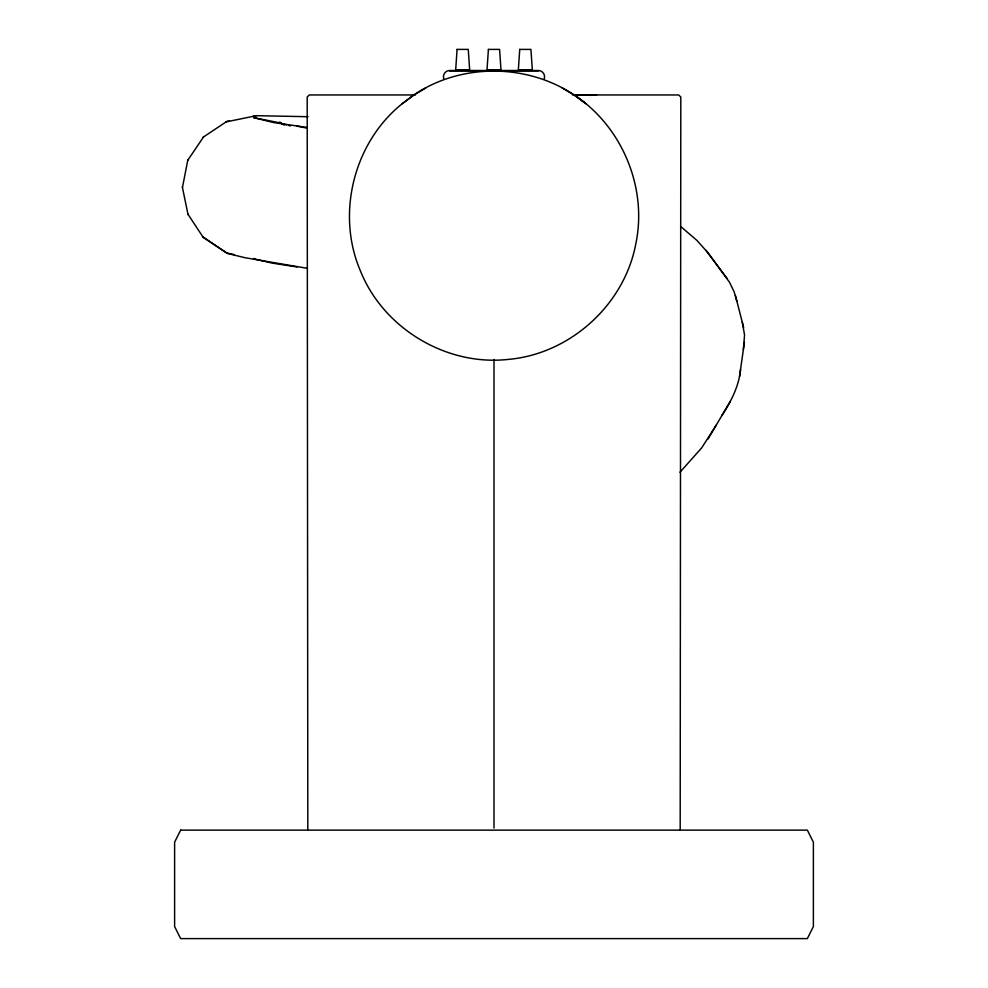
<?xml version="1.0" encoding="UTF-8"?>
<svg xmlns="http://www.w3.org/2000/svg" width="988" height="988" viewBox="0 0 988 988"><rect width="100%" height="100%" fill="white"/><g stroke="black" fill="none" stroke-linecap="round" stroke-linejoin="round"><path stroke-width="1.48" d="M202.873 236.824L226.425 252.928L234.255 254.595M202.861 137.406L226.919 121.363M743.371 349.468L744.557 335.031L742.272 322.088M740.568 369.475C738.95 386.234 730.997 401.622 721.895 415.503M739.518 376.65L744.409 342.28M544.141 79.077C545.784 75.15 542.671 70.481 538.411 70.494L449.589 70.494C445.329 70.481 442.216 75.15 443.859 79.077M680.189 829.525L680.806 97.046L678.719 94.959L572.62 94.959M716.3 425.075L701.665 447.897L679.966 472.252M225.709 121.993L256.361 115.682L308.021 116.708M187.695 213.84L203.293 237.478L227.672 253.508L245.098 257.732L306.552 268.193M707.939 439.141L730.255 401.437M402.252 103.678C353.741 142.494 335.908 213.729 360.385 270.823C383.443 328.51 446.428 366.264 508.178 359.41C570.076 354.075 624.49 304.761 635.84 243.69C647.572 187.609 622.094 126.612 574.349 95.083L585.748 103.678C538.201 63.64 465.002 60.194 413.651 95.083L402.252 103.678L413.651 95.219L425.828 87.932M187.844 159.821L182.459 187.522M252.73 116.485L256.361 115.682M203.676 136.739L187.671 160.414M227.413 121.265L229.426 121.042M581.067 94.959L574.349 95.083L596.629 94.959M449.589 70.963L538.411 70.963M415.38 94.959L309.281 94.959L307.194 97.046L307.811 829.525M306.539 127.378L273.367 122.512L253.706 117.658L280.641 123.006L279.592 122.129L282.123 123.833M297.141 266.982L272.046 263.08L255.756 259.276M297.116 126.168L306.095 127.946M290.484 125.896L288.41 125.414M286.52 124.945L281.543 123.401L284.075 125.093M255.151 259.066L253.718 258.461M562.172 87.932L574.349 95.219M680.609 226.45L696.861 240.356L707.655 252.422L729.453 282.173L734.121 291.744L736.813 301.093M188.029 214.643L182.335 186.905M706.099 250.446L726.995 278.283M735.418 295.498L743.668 327.683M494 359.533L494 828.043M457.074 49.4L455.678 69.889L469.658 69.889L468.263 49.4L457.074 49.4M488.405 49.4L487.01 69.889L500.99 69.889L499.595 49.4L488.405 49.4M519.737 49.4L518.342 69.889L532.322 69.889L530.927 49.4L519.737 49.4M180.643 830.13L174.617 842.184L174.617 926.546L180.643 938.6L807.357 938.6L813.383 926.546L813.383 842.184L807.357 830.13L180.643 830.13"/></g></svg>
